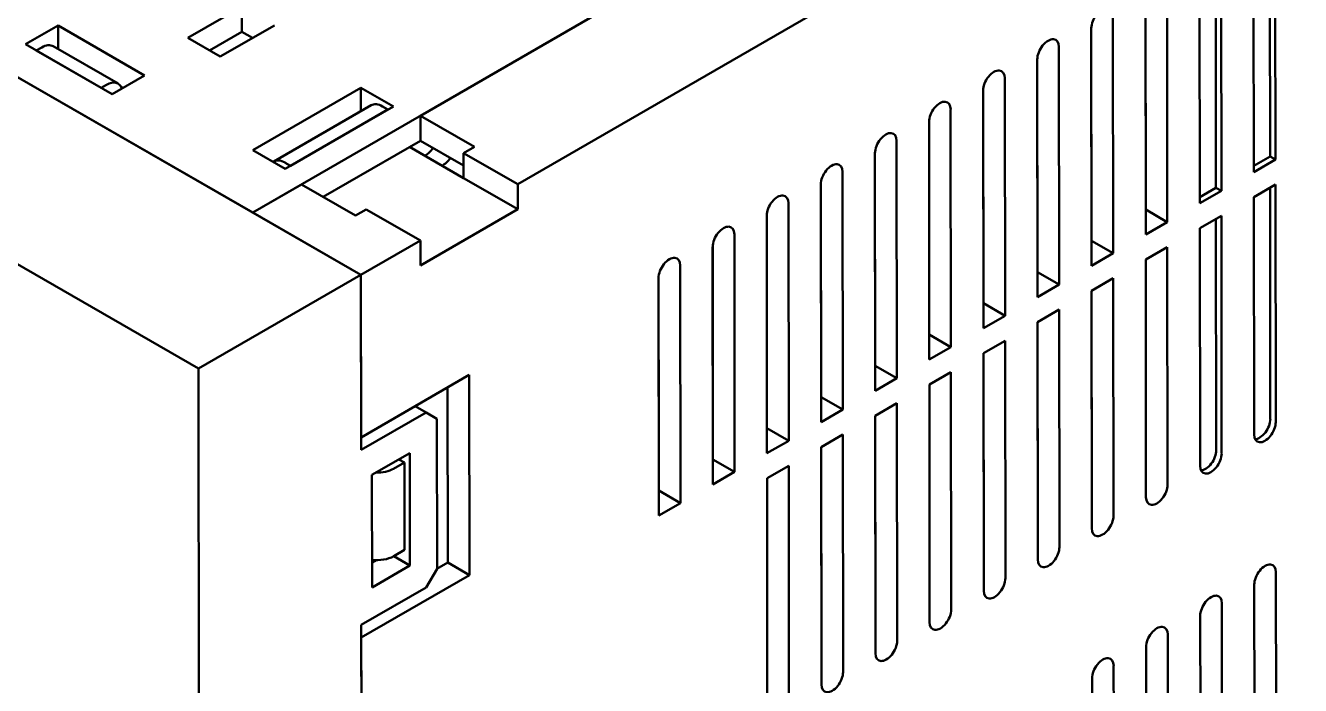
# Model space of a CAD drawing. Header units: millimetres. Extents: x 2121 to 4904, y 892 to 1933.
# Drawn here: x 3049.5 to 3174.5, y 1646.6 to 1711.3 of the extents above; entities that cross this region are included whole.
import ezdxf

# ---------------------------------------------------------------- set-up
doc = ezdxf.new("R2010")
doc.units = ezdxf.units.MM
doc.header["$LTSCALE"] = 1.8
doc.layers.add('외형선(ISO)', color=7, linetype='Continuous', lineweight=50)

msp = doc.modelspace()

# ---------------------------------------------------------------- linework, layer by layer
at = {"layer": '외형선(ISO)'}
for p, q in [((3097.76, 1695.72), (3280.73, 1801.35)), ((3166.71, 1747.76), (3088.22, 1702.44)), ((3071.78, 1692.95), (2986.92, 1741.81)), ((3082.38, 1686.84), (2986.92, 1741.81)), ((3071.78, 1692.95), (3153.45, 1740.1)), ((2971.01, 1732.63), (3066.47, 1677.66)), ((3171.52, 1698.45), (3171.5, 1721.73)), ((3172.03, 1721.43), (3172.06, 1698.14)), ((3169.93, 1696.92), (3169.91, 1720.2)), ((3166.22, 1695.39), (3166.2, 1718.67)), ((3166.73, 1718.37), (3166.75, 1695.08)), ((3164.63, 1693.86), (3164.6, 1717.14)), ((3161.42, 1715.31), (3161.45, 1692.02)), ((3159.33, 1693.24), (3159.3, 1714.17)), ((3159.33, 1690.8), (3159.3, 1714.08)), ((3065.41, 1710.07), (3070.72, 1713.13)), ((3070.72, 1713.13), (3070.72, 1710.68)), ((3156.12, 1712.24), (3156.15, 1688.96)), ((3049.5, 1709.45), (3052.69, 1711.28)), ((3052.69, 1711.28), (3061.17, 1706.4)), ((3052.69, 1711.28), (3052.69, 1708.98)), ((3070.72, 1710.68), (3067.54, 1708.84)), ((3073.9, 1711.3), (3068.6, 1708.24)), ((3071.77, 1710.07), (3070.72, 1710.68)), ((3154.02, 1690.18), (3154, 1711.11)), ((3154.02, 1687.73), (3154, 1711.02)), ((3057.99, 1704.56), (3049.5, 1709.45)), ((3050.56, 1708.83), (3051.09, 1709.14)), ((3052.22, 1709.25), (3058.58, 1705.59)), ((3068.6, 1708.24), (3065.41, 1710.07)), ((3150.82, 1709.18), (3150.84, 1685.9)), ((3056.93, 1705.17), (3050.56, 1708.83)), ((3148.72, 1684.67), (3148.69, 1707.96)), ((3148.72, 1687.12), (3148.7, 1708.05)), ((3061.17, 1706.4), (3057.99, 1704.56)), ((3057.46, 1705.48), (3056.93, 1705.17)), ((3059.05, 1705.17), (3058.9, 1705.26)), ((3071.78, 1699.06), (3082.38, 1705.19)), ((3082.39, 1702.89), (3082.38, 1705.19)), ((3082.38, 1705.19), (3085.57, 1703.36)), ((3145.51, 1706.12), (3145.54, 1682.83)), ((3143.42, 1684.06), (3143.39, 1704.98)), ((3143.42, 1681.61), (3143.39, 1704.9)), ((3073.84, 1697.95), (3083.38, 1703.47)), ((3085.57, 1703.36), (3074.96, 1697.23)), ((3085.04, 1703.05), (3075.49, 1697.54)), ((3084.51, 1703.36), (3085.04, 1703.05)), ((3140.21, 1703.06), (3140.24, 1679.77)), ((3088.22, 1702.44), (3093.52, 1699.39)), ((3088.22, 1699.99), (3088.22, 1702.44)), ((3138.1, 1695.6), (3138.09, 1701.92)), ((3138.11, 1678.55), (3138.09, 1701.83)), ((3074.96, 1697.23), (3071.78, 1699.06)), ((3088.22, 1699.99), (3078.68, 1694.48)), ((3092.46, 1696.32), (3087.16, 1699.38)), ((3092.46, 1697.55), (3088.22, 1699.99)), ((3093.52, 1699.39), (3092.46, 1698.77)), ((3132.81, 1677.93), (3132.79, 1698.86)), ((3134.91, 1700), (3134.93, 1676.71)), ((3075.49, 1697.54), (3074.96, 1697.84)), ((3092.46, 1698.77), (3097.76, 1695.72)), ((3092.46, 1698.77), (3092.46, 1696.32)), ((3132.81, 1675.49), (3132.78, 1698.77)), ((3169.93, 1697.53), (3171.52, 1698.45)), ((3172.06, 1698.14), (3169.93, 1696.92)), ((3172.06, 1698.14), (3171.52, 1698.45)), ((3129.6, 1696.93), (3129.63, 1673.65)), ((3138.1, 1697.07), (3138.09, 1697.07)), ((3076.55, 1695.7), (3071.78, 1692.95)), ((3081.85, 1692.65), (3076.55, 1695.7)), ((3097.77, 1693.27), (3092.46, 1696.32)), ((3097.76, 1695.72), (3097.77, 1693.27)), ((3127.51, 1674.87), (3127.48, 1695.8)), ((3127.51, 1672.42), (3127.48, 1695.71)), ((3138.1, 1692.13), (3138.1, 1695.6)), ((3164.63, 1694.47), (3166.22, 1695.39)), ((3166.75, 1695.08), (3166.22, 1695.39)), ((3169.94, 1694.47), (3172.06, 1695.69)), ((3171.55, 1672.71), (3171.53, 1695.39)), ((3172.06, 1695.69), (3172.08, 1672.41)), ((3124.3, 1693.87), (3124.33, 1670.59)), ((3166.75, 1695.08), (3164.63, 1693.86)), ((3169.96, 1671.18), (3169.94, 1694.47)), ((3071.78, 1692.95), (3082.38, 1686.84)), ((3082.91, 1693.26), (3081.85, 1692.65)), ((3088.22, 1690.21), (3082.91, 1693.26)), ((3097.77, 1693.27), (3088.22, 1687.76)), ((3122.2, 1671.81), (3122.18, 1692.74)), ((3122.2, 1669.36), (3122.18, 1692.65)), ((3159.32, 1693.24), (3159.33, 1693.24)), ((3161.45, 1692.02), (3159.33, 1693.24)), ((3164.63, 1691.41), (3166.75, 1692.63)), ((3166.75, 1692.63), (3166.78, 1669.35)), ((3138.11, 1680.99), (3138.1, 1692.13)), ((3161.45, 1692.02), (3159.33, 1690.8)), ((3164.66, 1668.12), (3164.63, 1691.41)), ((3166.25, 1669.65), (3166.22, 1692.33)), ((3082.38, 1686.84), (3088.22, 1690.21)), ((3088.22, 1687.76), (3088.22, 1690.21)), ((3119, 1690.81), (3119.02, 1667.53)), ((3154.02, 1690.18), (3154.02, 1690.18)), ((3156.15, 1688.96), (3154.02, 1690.18)), ((3116.9, 1666.3), (3116.87, 1689.59)), ((3116.9, 1668.75), (3116.88, 1689.68)), ((3156.15, 1688.96), (3154.02, 1687.73)), ((3159.33, 1688.34), (3161.45, 1689.57)), ((3161.45, 1689.57), (3161.48, 1666.28)), ((3113.69, 1687.75), (3113.72, 1664.46)), ((3159.36, 1667.51), (3159.33, 1688.35)), ((3159.36, 1665.06), (3159.33, 1688.34)), ((3066.47, 1677.66), (3082.38, 1686.84)), ((3082.38, 1686.84), (3082.4, 1670.91)), ((3082.38, 1686.84), (3082.4, 1669.68)), ((3111.58, 1680.29), (3111.57, 1686.61)), ((3111.6, 1663.24), (3111.57, 1686.52)), ((3148.72, 1687.12), (3148.72, 1687.12)), ((3150.84, 1685.9), (3148.72, 1687.12)), ((3154.03, 1685.28), (3156.15, 1686.51)), ((3156.15, 1686.51), (3156.17, 1663.22)), ((3150.84, 1685.9), (3148.72, 1684.67)), ((3154.05, 1664.44), (3154.03, 1685.28)), ((3154.05, 1662), (3154.03, 1685.28)), ((3143.41, 1684.05), (3143.42, 1684.06)), ((3145.54, 1682.83), (3143.42, 1684.06)), ((3145.54, 1682.83), (3143.42, 1681.61)), ((3148.72, 1682.22), (3150.84, 1683.45)), ((3150.84, 1683.45), (3150.87, 1660.16)), ((3111.58, 1681.76), (3111.58, 1681.76)), ((3148.75, 1658.94), (3148.72, 1682.22)), ((3148.75, 1661.38), (3148.73, 1682.22)), ((3111.59, 1676.82), (3111.58, 1680.29)), ((3138.11, 1680.99), (3138.11, 1680.99)), ((3140.24, 1679.77), (3138.11, 1680.99)), ((3143.42, 1679.16), (3145.54, 1680.38)), ((3145.54, 1680.38), (3145.57, 1657.1)), ((3140.24, 1679.77), (3138.11, 1678.55)), ((3143.45, 1658.32), (3143.42, 1679.16)), ((3143.45, 1655.87), (3143.42, 1679.16)), ((3066.71, 1463.19), (3066.47, 1677.66)), ((3132.81, 1677.93), (3132.81, 1677.93)), ((3134.93, 1676.71), (3132.81, 1677.93)), ((3082.4, 1670.91), (3093.01, 1677.03)), ((3093.01, 1677.03), (3093.03, 1657.42)), ((3111.6, 1665.69), (3111.59, 1676.82)), ((3134.93, 1676.71), (3132.81, 1675.49)), ((3138.12, 1676.1), (3140.24, 1677.32)), ((3140.24, 1677.32), (3140.26, 1654.04)), ((3090.91, 1658.65), (3090.89, 1675.81)), ((3138.14, 1655.26), (3138.12, 1676.1)), ((3138.14, 1652.81), (3138.12, 1676.1)), ((3087.7, 1673.97), (3088.77, 1673.36)), ((3127.5, 1674.87), (3127.51, 1674.87)), ((3129.63, 1673.65), (3127.51, 1674.87)), ((3132.81, 1673.04), (3134.93, 1674.26)), ((3134.93, 1674.26), (3134.96, 1650.97)), ((3082.4, 1669.68), (3088.77, 1673.36)), ((3088.77, 1673.36), (3089.83, 1672.74)), ((3089.83, 1672.74), (3089.85, 1658.04)), ((3129.63, 1673.65), (3127.51, 1672.42)), ((3132.84, 1649.75), (3132.81, 1673.04)), ((3132.84, 1652.2), (3132.82, 1673.04)), ((3122.2, 1671.81), (3122.2, 1671.81)), ((3124.33, 1670.59), (3122.2, 1671.81)), ((3124.33, 1670.59), (3122.2, 1669.36)), ((3127.51, 1669.97), (3129.63, 1671.2)), ((3129.63, 1671.2), (3129.66, 1647.91)), ((3083.47, 1667.23), (3087.18, 1669.38)), ((3087.18, 1669.38), (3087.19, 1658.35)), ((3127.54, 1649.13), (3127.51, 1669.97)), ((3127.54, 1646.69), (3127.51, 1669.97)), ((3085.59, 1667.84), (3086.65, 1668.46)), ((3086.12, 1668.76), (3086.65, 1668.46)), ((3086.65, 1668.46), (3086.66, 1659.88)), ((3116.9, 1668.75), (3116.9, 1668.75)), ((3119.02, 1667.53), (3116.9, 1668.75)), ((3122.21, 1666.91), (3124.33, 1668.14)), ((3124.33, 1668.14), (3124.35, 1644.85)), ((3083.48, 1656.2), (3083.47, 1667.23)), ((3119.02, 1667.53), (3116.9, 1666.3)), ((3122.23, 1646.07), (3122.21, 1666.91)), ((3122.23, 1643.63), (3122.21, 1666.91)), ((3148.74, 1666.76), (3148.74, 1666.76)), ((3111.59, 1665.68), (3111.6, 1665.69)), ((3113.72, 1664.46), (3111.6, 1665.69)), ((3154.05, 1666.26), (3154.05, 1666.27)), ((3113.72, 1664.46), (3111.6, 1663.24)), ((3148.75, 1665.04), (3148.74, 1665.03)), ((3083.89, 1658.88), (3083.48, 1658.65)), ((3086.66, 1659.88), (3085.6, 1659.26)), ((3087.19, 1658.35), (3085.6, 1659.26)), ((3087.19, 1658.35), (3083.48, 1656.2)), ((3089.85, 1658.04), (3088.79, 1656.2)), ((3089.84, 1658.03), (3090.91, 1658.65)), ((3093.03, 1657.42), (3090.91, 1658.65)), ((3172.1, 1657.7), (3172.15, 1611.13)), ((3093.03, 1657.42), (3082.42, 1651.3)), ((3170.03, 1612.35), (3169.98, 1656.57)), ((3170.03, 1609.91), (3169.98, 1656.48)), ((3088.79, 1656.2), (3082.42, 1652.53)), ((3166.8, 1654.64), (3166.85, 1608.07)), ((3164.73, 1609.29), (3164.68, 1653.5)), ((3164.73, 1606.84), (3164.68, 1653.41)), ((3082.42, 1652.53), (3082.49, 1591.25)), ((3161.49, 1651.58), (3161.55, 1605.01)), ((3082.42, 1651.3), (3082.49, 1592.48)), ((3159.42, 1603.78), (3159.37, 1650.35)), ((3159.42, 1606.23), (3159.38, 1650.44)), ((3156.19, 1648.52), (3156.24, 1601.95)), ((3154.12, 1603.17), (3154.07, 1647.38)), ((3154.12, 1600.72), (3154.07, 1647.29))]:
    msp.add_line(p, q, dxfattribs=at)
for centre, major_axis, ratio, start_param, end_param in [((3155.06, 1711.63), (0.75, 1.3), 0.578096, 5.49714, 8.638733), ((3149.76, 1708.57), (0.75, 1.3), 0.578096, 5.49714, 8.638733), ((3051.1, 1707.3), (1.12, 1.95), 0.578096, 0, 0.784751), ((3144.45, 1705.51), (0.75, 1.3), 0.578096, 5.49714, 8.638733), ((3057.46, 1703.64), (1.12, 1.95), 0.578096, 5.838803, 7.067936), ((3139.15, 1702.45), (0.75, 1.3), 0.578096, 5.49714, 8.638733), ((3084.51, 1701.52), (-1.12, 1.95), 0.57735, 5.49908, 6.283185), ((3133.85, 1699.38), (0.75, 1.3), 0.578096, 5.49714, 8.638733), ((3088.65, 1700.36), (-1.12, -1.95), 0.578096, 0.786476, 1.333326), ((3074.96, 1696.01), (-1.13, 1.95), 0.57735, 5.49908, 6.33957), ((3090.34, 1699.38), (1.12, 1.95), 0.578096, 3.928069, 4.474919), ((3128.54, 1696.32), (0.75, 1.3), 0.578096, 5.49714, 8.638733), ((3138.63, 1694.17), (-1.12, -1.95), 0.578096, 4.266181, 4.268005), ((3123.24, 1693.26), (0.75, 1.3), 0.578096, 5.49714, 8.638733), ((3117.94, 1690.2), (0.75, 1.3), 0.578096, 5.49714, 8.638733), ((3138.63, 1694.17), (1.12, 1.95), 0.578096, 3.584682, 3.586507), ((3112.63, 1687.14), (0.75, 1.3), 0.578096, 5.49714, 8.638733), ((3112.11, 1678.86), (-1.12, -1.95), 0.578096, 4.266181, 4.268005), ((3112.11, 1678.86), (1.12, 1.95), 0.578096, 3.584682, 3.586507), ((3170.49, 1672.1), (-0.75, -1.3), 0.578096, 0.360636, 2.355547), ((3171.02, 1671.8), (-0.75, -1.3), 0.578096, 5.49714, 8.638733), ((3165.72, 1668.73), (-0.75, -1.3), 0.578096, 5.49714, 8.638733), ((3165.19, 1669.04), (-0.75, -1.3), 0.578096, 0.360636, 2.355547), ((3084, 1668.76), (-2.25, 0), 0.576604, 1.512168, 2.355549), ((3158.3, 1666.89), (0.75, 1.3), 0.578096, 5.425294, 5.49714), ((3160.42, 1665.67), (-0.75, -1.3), 0.578096, 5.49714, 8.638733), ((3152.99, 1663.83), (0.75, 1.3), 0.578096, 5.425294, 5.49714), ((3155.11, 1662.61), (-0.75, -1.3), 0.578096, 5.49714, 8.638733), ((3147.69, 1660.77), (0.75, 1.3), 0.578096, 5.425294, 5.49714), ((3149.81, 1659.55), (-0.75, -1.3), 0.578096, 5.49714, 8.638733), ((3084.01, 1660.18), (2.25, 0), 0.576604, 4.473039, 5.497142), ((3142.39, 1657.71), (0.75, 1.3), 0.578096, 5.425294, 5.49714), ((3171.04, 1657.09), (0.75, 1.3), 0.578096, 5.49714, 8.638733), ((3144.51, 1656.49), (-0.75, -1.3), 0.578096, 5.49714, 8.638733), ((3137.08, 1654.65), (0.75, 1.3), 0.578096, 5.425294, 5.49714), ((3165.74, 1654.03), (0.75, 1.3), 0.578096, 5.49714, 8.638733), ((3139.2, 1653.42), (-0.75, -1.3), 0.578096, 5.49714, 8.638733), ((3131.78, 1651.58), (0.75, 1.3), 0.578096, 5.425294, 5.49714), ((3160.43, 1650.97), (0.75, 1.3), 0.578096, 5.49714, 8.638733), ((3133.9, 1650.36), (-0.75, -1.3), 0.578096, 5.49714, 8.638733), ((3126.48, 1648.52), (0.75, 1.3), 0.578096, 5.425294, 5.49714), ((3155.13, 1647.9), (0.75, 1.3), 0.578096, 5.49714, 8.638733), ((3128.6, 1647.3), (-0.75, -1.3), 0.578096, 5.49714, 8.638733)]:
    msp.add_ellipse(centre, major_axis=major_axis, ratio=ratio, start_param=start_param, end_param=end_param, dxfattribs=at)

doc.saveas('drawing.dxf')
